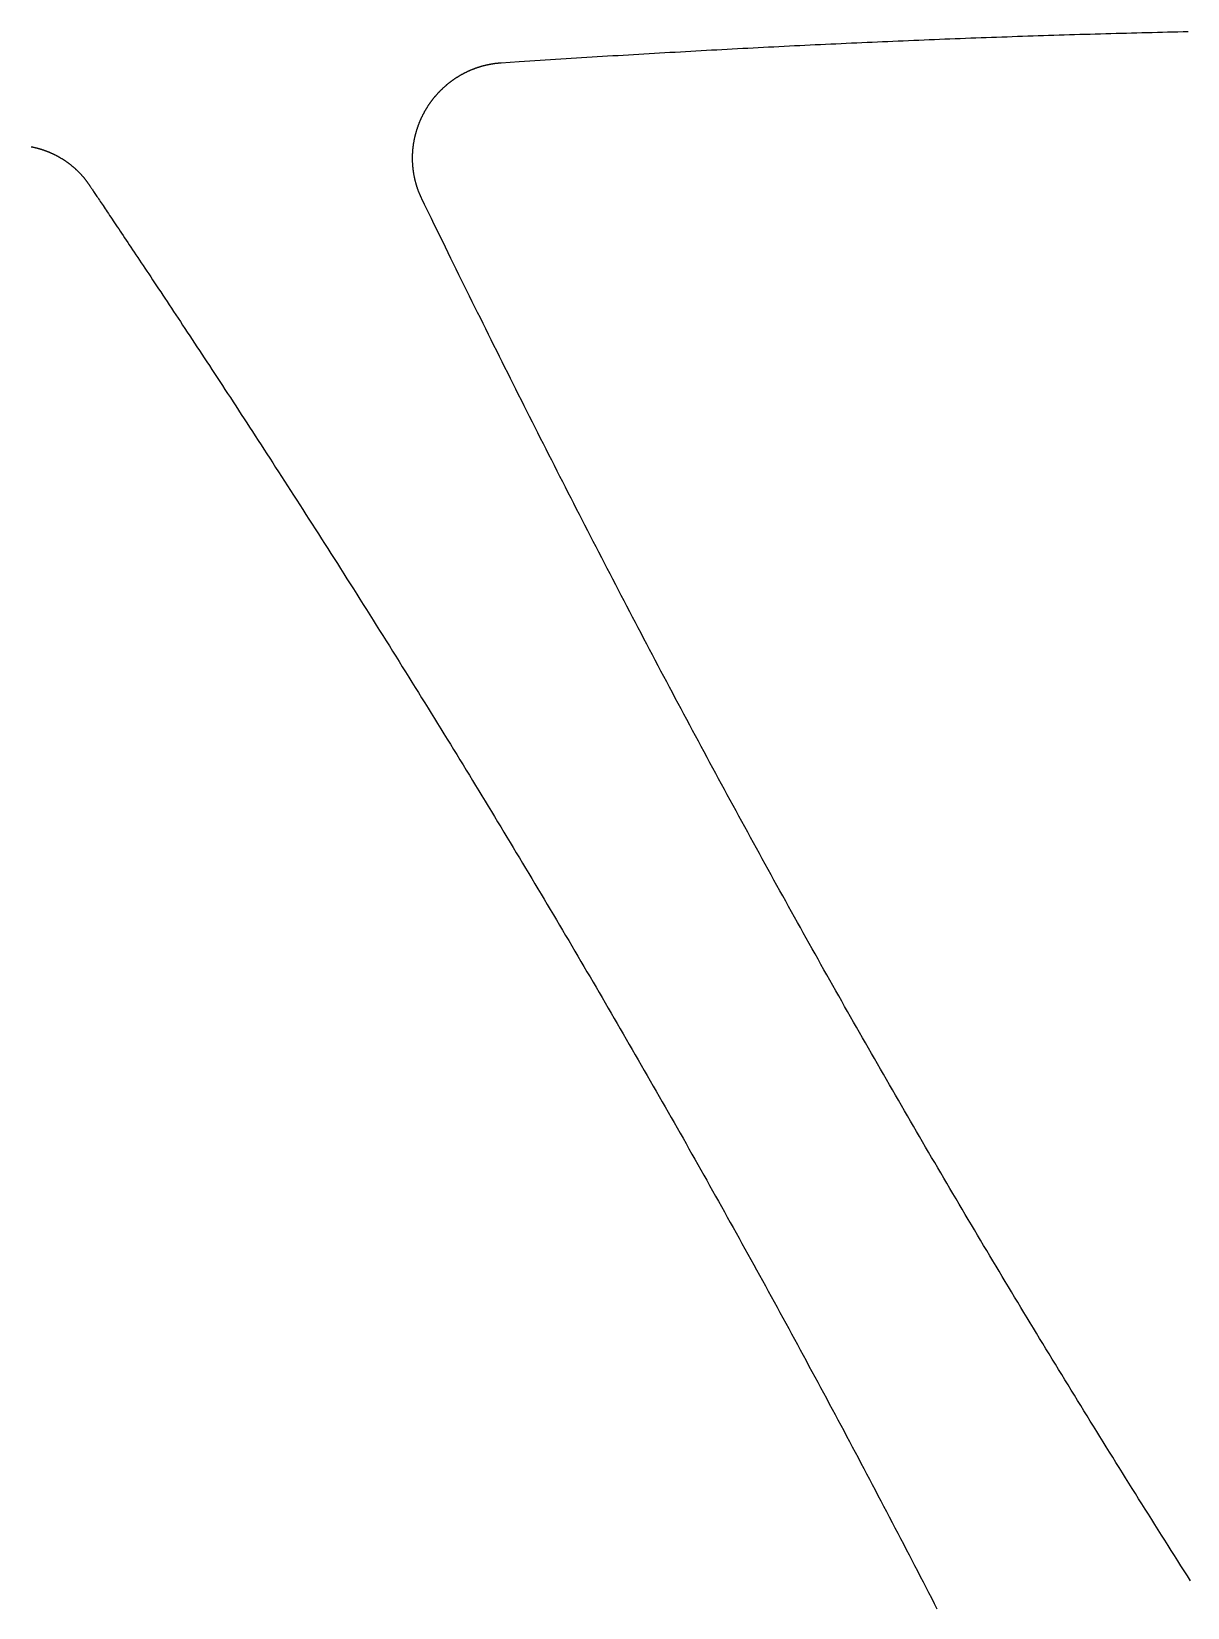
# Model space of a CAD drawing. Extents: x -3 to 136, y 0 to 121.
# Drawn here: x 83.53 to 96.39, y 11.43 to 28.97 of the extents above; entities that cross this region are included whole.
import ezdxf

# ---------------------------------------------------------------- set-up
doc = ezdxf.new("R2010")
doc.units = 0
doc.layers.get('0').update_dxf_attribs({"linetype": 'CONTINUOUS'})

msp = doc.modelspace()

# ---------------------------------------------------------------- linework, layer by layer
for points in [[(88.7548, 28.618, 0), (88.9575, 28.6313, 0), (89.0157, 28.6352, 0), (89.0737, 28.6389, 0), (89.1315, 28.6427, 0), (89.1892, 28.6464, 0), (89.2469, 28.6501, 0), (89.3047, 28.6538, 0), (89.3627, 28.6575, 0), (89.4206, 28.6612, 0), (89.4785, 28.6649, 0), (89.5364, 28.6685, 0), (89.5943, 28.6722, 0), (89.6521, 28.6758, 0), (89.71, 28.6794, 0), (89.7678, 28.6829, 0), (89.8256, 28.6865, 0), (89.8835, 28.69, 0), (89.9413, 28.6935, 0), (89.9991, 28.697, 0), (90.0569, 28.7005, 0), (90.1147, 28.704, 0), (90.1724, 28.7075, 0), (90.2302, 28.7109, 0), (90.2881, 28.7143, 0), (90.3459, 28.7177, 0), (90.4037, 28.7211, 0), (90.4615, 28.7244, 0), (90.5194, 28.7278, 0), (90.5772, 28.7311, 0), (90.6351, 28.7344, 0), (90.6929, 28.7377, 0), (90.7508, 28.741, 0), (90.8086, 28.7443, 0), (90.8665, 28.7475, 0), (90.9243, 28.7507, 0), (90.9821, 28.7539, 0), (91.0399, 28.7571, 0), (91.0977, 28.7603, 0), (91.1555, 28.7634, 0), (91.2132, 28.7665, 0), (91.271, 28.7696, 0), (91.3287, 28.7727, 0), (91.3865, 28.7758, 0), (91.4442, 28.7789, 0), (91.5019, 28.7819, 0), (91.5597, 28.7849, 0), (91.6174, 28.7879, 0), (91.6751, 28.7909, 0), (91.7328, 28.7938, 0), (91.7905, 28.7967, 0), (91.8482, 28.7996, 0), (91.9058, 28.8025, 0), (91.9635, 28.8054, 0), (92.0212, 28.8083, 0), (92.0789, 28.8111, 0), (92.1365, 28.8139, 0), (92.1942, 28.8167, 0), (92.2518, 28.8195, 0), (92.3095, 28.8223, 0), (92.3671, 28.825, 0), (92.4248, 28.8277, 0), (92.4824, 28.8304, 0), (92.5401, 28.8331, 0), (92.5977, 28.8357, 0), (92.6554, 28.8384, 0), (92.713, 28.841, 0), (92.7707, 28.8436, 0), (92.8283, 28.8462, 0), (92.886, 28.8487, 0), (92.9436, 28.8513, 0), (93.0013, 28.8538, 0), (93.0589, 28.8563, 0), (93.1166, 28.8588, 0), (93.1742, 28.8612, 0), (93.2319, 28.8637, 0), (93.2895, 28.8661, 0), (93.3472, 28.8685, 0), (93.4049, 28.8709, 0), (93.4626, 28.8732, 0), (93.5202, 28.8756, 0), (93.5779, 28.8779, 0), (93.6356, 28.8802, 0), (93.6933, 28.8824, 0), (93.751, 28.8847, 0), (93.8087, 28.8869, 0), (93.8664, 28.8891, 0), (93.9241, 28.8913, 0), (93.9819, 28.8935, 0), (94.0396, 28.8957, 0), (94.0973, 28.8978, 0), (94.1551, 28.8999, 0), (94.2128, 28.902, 0), (94.2706, 28.9041, 0), (94.3284, 28.9061, 0), (94.3862, 28.9082, 0), (94.444, 28.9102, 0), (94.5018, 28.9122, 0), (94.5596, 28.9141, 0), (94.6174, 28.9161, 0), (94.6753, 28.918, 0), (94.7331, 28.9199, 0), (94.791, 28.9218, 0), (94.8489, 28.9236, 0), (94.9067, 28.9255, 0), (94.9646, 28.9273, 0), (95.0224, 28.9291, 0), (95.0802, 28.9309, 0), (95.1379, 28.9326, 0), (95.1957, 28.9344, 0), (95.2534, 28.9361, 0), (95.3111, 28.9377, 0), (95.3687, 28.9394, 0), (95.4264, 28.941, 0), (95.484, 28.9427, 0), (95.5416, 28.9443, 0), (95.5992, 28.9458, 0), (95.6567, 28.9474, 0), (95.7143, 28.9489, 0), (95.7718, 28.9504, 0), (95.8293, 28.9519, 0), (95.8868, 28.9534, 0), (95.9443, 28.9548, 0), (96.0017, 28.9562, 0), (96.0591, 28.9576, 0), (96.1165, 28.959, 0), (96.1739, 28.9604, 0), (96.2313, 28.9617, 0), (96.2886, 28.963, 0), (96.3459, 28.9643, 0), (96.4033, 28.9656, 0)], [(87.8745, 27.1015, 0), (87.8725, 27.1057, 0), (87.8705, 27.1099, 0), (87.8685, 27.114, 0), (87.8666, 27.1182, 0), (87.8646, 27.1224, 0), (87.8627, 27.1266, 0), (87.8608, 27.1308, 0), (87.8589, 27.1351, 0), (87.857, 27.1393, 0), (87.8552, 27.1435, 0), (87.8533, 27.1478, 0), (87.8515, 27.152, 0), (87.8497, 27.1563, 0), (87.848, 27.1605, 0), (87.8462, 27.1648, 0), (87.8445, 27.1691, 0), (87.8428, 27.1734, 0), (87.8411, 27.1777, 0), (87.8394, 27.182, 0), (87.8377, 27.1863, 0), (87.8361, 27.1906, 0), (87.8345, 27.195, 0), (87.8329, 27.1993, 0), (87.8313, 27.2036, 0), (87.8298, 27.208, 0), (87.8282, 27.2123, 0), (87.8267, 27.2167, 0), (87.8252, 27.2211, 0), (87.8237, 27.2255, 0), (87.8223, 27.2298, 0), (87.8208, 27.2342, 0), (87.8194, 27.2386, 0), (87.818, 27.243, 0), (87.8167, 27.2474, 0), (87.8153, 27.2519, 0), (87.814, 27.2563, 0), (87.8126, 27.2607, 0), (87.8113, 27.2652, 0), (87.8101, 27.2696, 0), (87.8088, 27.274, 0), (87.8076, 27.2785, 0), (87.8063, 27.283, 0), (87.8051, 27.2874, 0), (87.804, 27.2919, 0), (87.8028, 27.2964, 0), (87.8017, 27.3009, 0), (87.8005, 27.3053, 0), (87.7994, 27.3098, 0), (87.7984, 27.3143, 0), (87.7973, 27.3188, 0), (87.7963, 27.3233, 0), (87.7952, 27.3278, 0), (87.7942, 27.3324, 0), (87.7933, 27.3369, 0), (87.7923, 27.3414, 0), (87.7914, 27.3459, 0), (87.7905, 27.3505, 0), (87.7896, 27.355, 0), (87.7887, 27.3595, 0), (87.7878, 27.3641, 0), (87.787, 27.3686, 0), (87.7862, 27.3732, 0), (87.7854, 27.3777, 0), (87.7846, 27.3823, 0), (87.7838, 27.3868, 0), (87.7831, 27.3914, 0), (87.7824, 27.396, 0), (87.7817, 27.4005, 0), (87.781, 27.4051, 0), (87.7804, 27.4097, 0), (87.7797, 27.4142, 0), (87.7791, 27.4188, 0), (87.7785, 27.4234, 0), (87.778, 27.428, 0), (87.7774, 27.4326, 0), (87.7769, 27.4372, 0), (87.7764, 27.4418, 0), (87.7759, 27.4464, 0), (87.7754, 27.451, 0), (87.7749, 27.4556, 0), (87.7745, 27.4602, 0), (87.7741, 27.4648, 0), (87.7737, 27.4694, 0), (87.7733, 27.474, 0), (87.773, 27.4786, 0), (87.7727, 27.4832, 0), (87.7724, 27.4878, 0), (87.7721, 27.4924, 0), (87.7718, 27.497, 0), (87.7716, 27.5017, 0), (87.7713, 27.5063, 0), (87.7711, 27.5109, 0), (87.7709, 27.5155, 0), (87.7708, 27.5202, 0), (87.7706, 27.5248, 0), (87.7705, 27.5294, 0), (87.7704, 27.534, 0), (87.7703, 27.5386, 0), (87.7702, 27.5433, 0), (87.7702, 27.5479, 0), (87.7702, 27.5525, 0), (87.7702, 27.5571, 0), (87.7702, 27.5617, 0), (87.7702, 27.5663, 0), (87.7703, 27.571, 0), (87.7704, 27.5756, 0), (87.7705, 27.5802, 0), (87.7706, 27.5848, 0), (87.7707, 27.5894, 0), (87.7709, 27.594, 0), (87.771, 27.5986, 0), (87.7712, 27.6032, 0), (87.7715, 27.6078, 0), (87.7717, 27.6124, 0), (87.772, 27.6171, 0), (87.7722, 27.6217, 0), (87.7725, 27.6263, 0), (87.7728, 27.6309, 0), (87.7732, 27.6354, 0), (87.7735, 27.64, 0), (87.7739, 27.6446, 0), (87.7743, 27.6492, 0), (87.7747, 27.6538, 0), (87.7752, 27.6584, 0), (87.7756, 27.663, 0), (87.7761, 27.6676, 0), (87.7766, 27.6722, 0), (87.7771, 27.6767, 0), (87.7777, 27.6813, 0), (87.7782, 27.6859, 0), (87.7788, 27.6905, 0), (87.7794, 27.695, 0), (87.78, 27.6996, 0), (87.7807, 27.7042, 0), (87.7813, 27.7087, 0), (87.782, 27.7133, 0), (87.7827, 27.7178, 0), (87.7834, 27.7224, 0), (87.7841, 27.7269, 0), (87.7849, 27.7315, 0), (87.7857, 27.736, 0), (87.7865, 27.7406, 0), (87.7873, 27.7451, 0), (87.7881, 27.7496, 0), (87.789, 27.7542, 0), (87.7898, 27.7587, 0), (87.7907, 27.7632, 0), (87.7916, 27.7677, 0), (87.7926, 27.7722, 0), (87.7935, 27.7767, 0), (87.7945, 27.7813, 0), (87.7955, 27.7858, 0), (87.7965, 27.7903, 0), (87.7975, 27.7947, 0), (87.7986, 27.7992, 0), (87.7996, 27.8037, 0), (87.8007, 27.8082, 0), (87.8018, 27.8127, 0), (87.803, 27.8172, 0), (87.8041, 27.8216, 0), (87.8053, 27.8261, 0), (87.8065, 27.8306, 0), (87.8077, 27.835, 0), (87.8089, 27.8395, 0), (87.8101, 27.8439, 0), (87.8114, 27.8483, 0), (87.8127, 27.8528, 0), (87.814, 27.8572, 0), (87.8153, 27.8616, 0), (87.8166, 27.8661, 0), (87.818, 27.8705, 0), (87.8194, 27.8749, 0), (87.8208, 27.8793, 0), (87.8222, 27.8837, 0), (87.8236, 27.8881, 0), (87.8251, 27.8925, 0), (87.8266, 27.8969, 0), (87.8281, 27.9012, 0), (87.8296, 27.9056, 0), (87.8311, 27.91, 0), (87.8326, 27.9143, 0), (87.8342, 27.9187, 0), (87.8358, 27.923, 0), (87.8374, 27.9274, 0), (87.839, 27.9317, 0), (87.8407, 27.936, 0), (87.8423, 27.9403, 0), (87.844, 27.9446, 0), (87.8457, 27.9489, 0), (87.8474, 27.9532, 0), (87.8492, 27.9575, 0), (87.8509, 27.9618, 0), (87.8527, 27.9661, 0), (87.8545, 27.9703, 0), (87.8563, 27.9746, 0), (87.8581, 27.9788, 0), (87.86, 27.983, 0), (87.8618, 27.9873, 0), (87.8637, 27.9915, 0), (87.8656, 27.9957, 0), (87.8675, 27.9999, 0), (87.8695, 28.0041, 0), (87.8714, 28.0083, 0), (87.8734, 28.0124, 0), (87.8754, 28.0166, 0), (87.8774, 28.0207, 0), (87.8794, 28.0249, 0), (87.8814, 28.029, 0), (87.8835, 28.0332, 0), (87.8856, 28.0373, 0), (87.8877, 28.0414, 0), (87.8898, 28.0455, 0), (87.8919, 28.0496, 0), (87.894, 28.0537, 0), (87.8962, 28.0577, 0), (87.8984, 28.0618, 0), (87.9006, 28.0658, 0), (87.9028, 28.0699, 0), (87.905, 28.0739, 0), (87.9073, 28.0779, 0), (87.9095, 28.082, 0), (87.9118, 28.086, 0), (87.9141, 28.09, 0), (87.9164, 28.0939, 0), (87.9188, 28.0979, 0), (87.9211, 28.1019, 0), (87.9235, 28.1058, 0), (87.9259, 28.1098, 0), (87.9283, 28.1137, 0), (87.9307, 28.1176, 0), (87.9331, 28.1216, 0), (87.9356, 28.1255, 0), (87.9381, 28.1293, 0), (87.9405, 28.1332, 0), (87.943, 28.1371, 0), (87.9456, 28.141, 0), (87.9481, 28.1448, 0), (87.9507, 28.1487, 0), (87.9532, 28.1525, 0), (87.9558, 28.1563, 0), (87.9584, 28.1601, 0), (87.961, 28.1639, 0), (87.9637, 28.1677, 0), (87.9663, 28.1715, 0), (87.969, 28.1752, 0), (87.9717, 28.179, 0), (87.9744, 28.1827, 0), (87.9771, 28.1864, 0), (87.9798, 28.1902, 0), (87.9826, 28.1939, 0), (87.9853, 28.1976, 0), (87.9881, 28.2012, 0), (87.9909, 28.2049, 0), (87.9937, 28.2086, 0), (87.9966, 28.2122, 0), (87.9994, 28.2159, 0), (88.0023, 28.2195, 0), (88.0052, 28.2231, 0), (88.008, 28.2267, 0), (88.011, 28.2303, 0), (88.0139, 28.2339, 0), (88.0168, 28.2374, 0), (88.0198, 28.241, 0), (88.0228, 28.2445, 0), (88.0257, 28.248, 0), (88.0287, 28.2515, 0), (88.0318, 28.255, 0), (88.0348, 28.2585, 0), (88.0379, 28.262, 0), (88.0409, 28.2655, 0), (88.044, 28.2689, 0), (88.0471, 28.2724, 0), (88.0502, 28.2758, 0), (88.0533, 28.2792, 0), (88.0565, 28.2826, 0), (88.0596, 28.286, 0), (88.0628, 28.2894, 0), (88.066, 28.2927, 0), (88.0692, 28.296, 0), (88.0724, 28.2994, 0), (88.0756, 28.3027, 0), (88.0788, 28.306, 0), (88.0821, 28.3093, 0), (88.0854, 28.3125, 0), (88.0886, 28.3158, 0), (88.0919, 28.319, 0), (88.0952, 28.3222, 0), (88.0986, 28.3255, 0), (88.1019, 28.3286, 0), (88.1052, 28.3318, 0), (88.1086, 28.335, 0), (88.112, 28.3381, 0), (88.1154, 28.3413, 0), (88.1187, 28.3444, 0), (88.1222, 28.3475, 0), (88.1256, 28.3506, 0), (88.129, 28.3537, 0), (88.1325, 28.3567, 0), (88.1359, 28.3598, 0), (88.1394, 28.3628, 0), (88.1429, 28.3658, 0), (88.1464, 28.3688, 0), (88.1499, 28.3718, 0), (88.1534, 28.3748, 0), (88.157, 28.3777, 0), (88.1605, 28.3807, 0), (88.1641, 28.3836, 0), (88.1677, 28.3865, 0), (88.1713, 28.3894, 0), (88.1749, 28.3923, 0), (88.1785, 28.3951, 0), (88.1821, 28.398, 0), (88.1858, 28.4008, 0), (88.1894, 28.4036, 0), (88.1931, 28.4064, 0), (88.1967, 28.4092, 0), (88.2004, 28.4119, 0), (88.2041, 28.4147, 0), (88.2078, 28.4174, 0), (88.2116, 28.4201, 0), (88.2153, 28.4228, 0), (88.219, 28.4255, 0), (88.2228, 28.4282, 0), (88.2266, 28.4308, 0), (88.2304, 28.4335, 0), (88.2341, 28.4361, 0), (88.2379, 28.4387, 0), (88.2418, 28.4413, 0), (88.2456, 28.4438, 0), (88.2494, 28.4464, 0), (88.2533, 28.4489, 0), (88.2571, 28.4514, 0), (88.261, 28.454, 0), (88.2649, 28.4564, 0), (88.2688, 28.4589, 0), (88.2727, 28.4614, 0), (88.2766, 28.4638, 0), (88.2805, 28.4662, 0), (88.2845, 28.4686, 0), (88.2884, 28.471, 0), (88.2924, 28.4734, 0), (88.2963, 28.4757, 0), (88.3003, 28.4781, 0), (88.3043, 28.4804, 0), (88.3083, 28.4827, 0), (88.3123, 28.485, 0), (88.3164, 28.4872, 0), (88.3204, 28.4895, 0), (88.3244, 28.4917, 0), (88.3285, 28.4939, 0), (88.3325, 28.4961, 0), (88.3366, 28.4983, 0), (88.3407, 28.5004, 0), (88.3448, 28.5026, 0), (88.3489, 28.5047, 0), (88.353, 28.5068, 0), (88.3571, 28.5089, 0), (88.3613, 28.511, 0), (88.3654, 28.513, 0), (88.3696, 28.5151, 0), (88.3737, 28.5171, 0), (88.3779, 28.5191, 0), (88.3821, 28.5211, 0), (88.3863, 28.523, 0), (88.3905, 28.525, 0), (88.3947, 28.5269, 0), (88.3989, 28.5288, 0), (88.4031, 28.5307, 0), (88.4073, 28.5326, 0), (88.4116, 28.5344, 0), (88.4158, 28.5362, 0), (88.42, 28.5381, 0), (88.4243, 28.5398, 0), (88.4286, 28.5416, 0), (88.4328, 28.5434, 0), (88.4371, 28.5451, 0), (88.4414, 28.5468, 0), (88.4457, 28.5485, 0), (88.45, 28.5502, 0), (88.4543, 28.5519, 0), (88.4586, 28.5535, 0), (88.4629, 28.5551, 0), (88.4672, 28.5567, 0), (88.4716, 28.5583, 0), (88.4759, 28.5599, 0), (88.4802, 28.5614, 0), (88.4846, 28.5629, 0), (88.489, 28.5644, 0), (88.4933, 28.5659, 0), (88.4977, 28.5674, 0), (88.5021, 28.5688, 0), (88.5064, 28.5703, 0), (88.5108, 28.5717, 0), (88.5152, 28.5731, 0), (88.5196, 28.5744, 0), (88.524, 28.5758, 0), (88.5284, 28.5771, 0), (88.5328, 28.5784, 0), (88.5373, 28.5797, 0), (88.5417, 28.581, 0), (88.5461, 28.5822, 0), (88.5506, 28.5835, 0), (88.555, 28.5847, 0), (88.5595, 28.5859, 0), (88.5639, 28.587, 0), (88.5684, 28.5882, 0), (88.5728, 28.5893, 0), (88.5773, 28.5904, 0), (88.5818, 28.5915, 0), (88.5863, 28.5926, 0), (88.5907, 28.5936, 0), (88.5952, 28.5947, 0), (88.5997, 28.5957, 0), (88.6042, 28.5967, 0), (88.6087, 28.5976, 0), (88.6132, 28.5986, 0), (88.6177, 28.5995, 0), (88.6223, 28.6004, 0), (88.6268, 28.6013, 0), (88.6313, 28.6022, 0), (88.6358, 28.603, 0), (88.6404, 28.6039, 0), (88.6449, 28.6047, 0), (88.6494, 28.6055, 0), (88.654, 28.6062, 0), (88.6585, 28.607, 0), (88.6631, 28.6077, 0), (88.6676, 28.6084, 0), (88.6722, 28.6091, 0), (88.6767, 28.6098, 0), (88.6813, 28.6104, 0), (88.6859, 28.6111, 0), (88.6905, 28.6117, 0), (88.695, 28.6122, 0), (88.6996, 28.6128, 0), (88.7042, 28.6134, 0), (88.7088, 28.6139, 0), (88.7134, 28.6144, 0), (88.718, 28.6149, 0), (88.7225, 28.6153, 0), (88.7271, 28.6158, 0), (88.7317, 28.6162, 0), (88.7363, 28.6166, 0), (88.7409, 28.617, 0), (88.7456, 28.6173, 0), (88.7502, 28.6177, 0), (88.7548, 28.618, 0)], [(83.526, 27.6839, 0), (83.5304, 27.683, 0), (83.5349, 27.6821, 0), (83.5393, 27.6812, 0), (83.5437, 27.6803, 0), (83.5482, 27.6793, 0), (83.5526, 27.6783, 0), (83.557, 27.6773, 0), (83.5614, 27.6763, 0), (83.5659, 27.6753, 0), (83.5703, 27.6743, 0), (83.5747, 27.6732, 0), (83.5791, 27.6721, 0), (83.5835, 27.671, 0), (83.5878, 27.6699, 0), (83.5922, 27.6687, 0), (83.5966, 27.6676, 0), (83.601, 27.6664, 0), (83.6053, 27.6652, 0), (83.6097, 27.664, 0), (83.614, 27.6627, 0), (83.6184, 27.6615, 0), (83.6227, 27.6602, 0), (83.6271, 27.6589, 0), (83.6314, 27.6576, 0), (83.6357, 27.6562, 0), (83.64, 27.6549, 0), (83.6443, 27.6535, 0), (83.6486, 27.6521, 0), (83.6529, 27.6507, 0), (83.6572, 27.6493, 0), (83.6615, 27.6478, 0), (83.6658, 27.6464, 0), (83.6701, 27.6449, 0), (83.6743, 27.6434, 0), (83.6786, 27.6419, 0), (83.6828, 27.6403, 0), (83.6871, 27.6388, 0), (83.6913, 27.6372, 0), (83.6955, 27.6356, 0), (83.6997, 27.634, 0), (83.7039, 27.6323, 0), (83.7081, 27.6307, 0), (83.7123, 27.629, 0), (83.7165, 27.6273, 0), (83.7207, 27.6256, 0), (83.7249, 27.6239, 0), (83.729, 27.6221, 0), (83.7332, 27.6204, 0), (83.7373, 27.6186, 0), (83.7415, 27.6168, 0), (83.7456, 27.615, 0), (83.7497, 27.6132, 0), (83.7539, 27.6113, 0), (83.758, 27.6094, 0), (83.7621, 27.6075, 0), (83.7662, 27.6056, 0), (83.7702, 27.6037, 0), (83.7743, 27.6018, 0), (83.7784, 27.5998, 0), (83.7824, 27.5978, 0), (83.7865, 27.5958, 0), (83.7905, 27.5938, 0), (83.7946, 27.5918, 0), (83.7986, 27.5897, 0), (83.8026, 27.5876, 0), (83.8066, 27.5856, 0), (83.8106, 27.5834, 0), (83.8146, 27.5813, 0), (83.8186, 27.5792, 0), (83.8225, 27.577, 0), (83.8265, 27.5748, 0), (83.8304, 27.5726, 0), (83.8344, 27.5704, 0), (83.8383, 27.5682, 0), (83.8422, 27.566, 0), (83.8461, 27.5637, 0), (83.8501, 27.5614, 0), (83.8539, 27.5591, 0), (83.8578, 27.5568, 0), (83.8617, 27.5544, 0), (83.8656, 27.5521, 0), (83.8694, 27.5497, 0), (83.8733, 27.5473, 0), (83.8771, 27.5449, 0), (83.8809, 27.5425, 0), (83.8847, 27.5401, 0), (83.8885, 27.5376, 0), (83.8923, 27.5351, 0), (83.8961, 27.5326, 0), (83.8999, 27.5301, 0), (83.9036, 27.5276, 0), (83.9074, 27.5251, 0), (83.9111, 27.5225, 0), (83.9148, 27.5199, 0), (83.9185, 27.5173, 0), (83.9222, 27.5147, 0), (83.9259, 27.5121, 0), (83.9296, 27.5094, 0), (83.9333, 27.5068, 0), (83.9369, 27.5041, 0), (83.9406, 27.5014, 0), (83.9442, 27.4987, 0), (83.9478, 27.496, 0), (83.9514, 27.4932, 0), (83.955, 27.4905, 0), (83.9586, 27.4877, 0), (83.9622, 27.4849, 0), (83.9657, 27.4821, 0), (83.9692, 27.4793, 0), (83.9728, 27.4764, 0), (83.9763, 27.4736, 0), (83.9798, 27.4707, 0), (83.9833, 27.4679, 0), (83.9867, 27.465, 0), (83.9902, 27.462, 0), (83.9936, 27.4591, 0), (83.9971, 27.4562, 0), (84.0005, 27.4532, 0), (84.0039, 27.4503, 0), (84.0073, 27.4473, 0), (84.0106, 27.4443, 0), (84.014, 27.4413, 0), (84.0174, 27.4382, 0), (84.0207, 27.4352, 0), (84.024, 27.4321, 0), (84.0273, 27.429, 0), (84.0306, 27.426, 0), (84.0339, 27.4229, 0), (84.0371, 27.4197, 0), (84.0404, 27.4166, 0), (84.0436, 27.4135, 0), (84.0468, 27.4103, 0), (84.0501, 27.4071, 0), (84.0532, 27.4039, 0), (84.0564, 27.4007, 0), (84.0596, 27.3975, 0), (84.0627, 27.3943, 0), (84.0659, 27.391, 0), (84.069, 27.3878, 0), (84.0721, 27.3845, 0), (84.0752, 27.3812, 0), (84.0783, 27.3779, 0), (84.0813, 27.3746, 0), (84.0844, 27.3712, 0), (84.0874, 27.3679, 0), (84.0904, 27.3645, 0), (84.0934, 27.3612, 0), (84.0964, 27.3578, 0), (84.0993, 27.3544, 0), (84.1023, 27.351, 0), (84.1052, 27.3475, 0), (84.1082, 27.3441, 0), (84.1111, 27.3406, 0), (84.114, 27.3372, 0), (84.1168, 27.3337, 0), (84.1197, 27.3302, 0), (84.1225, 27.3267, 0), (84.1254, 27.3232, 0), (84.1282, 27.3196, 0), (84.131, 27.3161, 0), (84.1337, 27.3125, 0), (84.1365, 27.309, 0), (84.1393, 27.3054, 0), (84.142, 27.3018, 0), (84.1447, 27.2982, 0), (84.1474, 27.2945, 0), (84.1501, 27.2909, 0), (84.1528, 27.2872, 0), (84.1554, 27.2836, 0), (84.158, 27.2799, 0), (84.1607, 27.2762, 0), (84.1633, 27.2725, 0), (84.1658, 27.2688, 0), (84.1684, 27.2651, 0), (84.171, 27.2613, 0), (84.1735, 27.2576, 0), (84.176, 27.2538, 0), (84.1785, 27.25, 0), (84.181, 27.2463, 0), (84.1835, 27.2425, 0)], [(84.1835, 27.2425, 0), (84.1867, 27.2374, 0), (84.1904, 27.2318, 0), (84.1945, 27.2255, 0), (84.199, 27.2187, 0), (84.204, 27.2112, 0), (84.2093, 27.2031, 0), (84.2151, 27.1944, 0), (84.2212, 27.1852, 0), (84.2278, 27.1753, 0), (84.2348, 27.1648, 0), (84.2421, 27.1538, 0), (84.2499, 27.1422, 0), (84.2581, 27.1299, 0), (84.2666, 27.1172, 0), (84.2755, 27.1038, 0), (84.2849, 27.0899, 0), (84.2946, 27.0754, 0), (84.3047, 27.0603, 0), (84.3151, 27.0447, 0), (84.326, 27.0285, 0), (84.3372, 27.0117, 0), (84.3488, 26.9944, 0), (84.3607, 26.9766, 0), (84.3731, 26.9582, 0), (84.3858, 26.9393, 0), (84.3988, 26.9198, 0), (84.4122, 26.8998, 0), (84.426, 26.8793, 0), (84.4401, 26.8583, 0), (84.4545, 26.8367, 0), (84.4693, 26.8146, 0), (84.4845, 26.7919, 0), (84.5, 26.7688, 0), (84.5158, 26.7452, 0), (84.532, 26.721, 0), (84.5485, 26.6963, 0), (84.5653, 26.6712, 0), (84.5825, 26.6455, 0), (84.6, 26.6194, 0), (84.6178, 26.5927, 0), (84.6359, 26.5656, 0), (84.6544, 26.5379, 0), (84.6732, 26.5098, 0), (84.6923, 26.4812, 0), (84.7116, 26.4522, 0), (84.7314, 26.4226, 0), (84.7514, 26.3926, 0), (84.7717, 26.3622, 0), (84.7923, 26.3312, 0), (84.8132, 26.2998, 0), (84.8344, 26.268, 0), (84.8559, 26.2357, 0), (84.8777, 26.2029, 0), (84.8998, 26.1697, 0), (84.9221, 26.1361, 0), (84.9448, 26.102, 0), (84.9677, 26.0675, 0), (84.9909, 26.0326, 0), (85.0144, 25.9972, 0), (85.0381, 25.9614, 0), (85.0622, 25.9252, 0), (85.0864, 25.8885, 0), (85.111, 25.8514, 0), (85.1358, 25.814, 0), (85.1609, 25.7761, 0), (85.1862, 25.7378, 0), (85.2118, 25.6991, 0), (85.2376, 25.66, 0), (85.2637, 25.6205, 0), (85.29, 25.5806, 0), (85.3166, 25.5403, 0), (85.3434, 25.4996, 0), (85.3704, 25.4586, 0), (85.3977, 25.4171, 0), (85.4252, 25.3753, 0), (85.453, 25.3332, 0), (85.4809, 25.2906, 0), (85.5091, 25.2477, 0), (85.5376, 25.2044, 0), (85.5662, 25.1607, 0), (85.5951, 25.1167, 0), (85.6241, 25.0724, 0), (85.6534, 25.0277, 0), (85.6829, 24.9826, 0), (85.7126, 24.9372, 0), (85.7425, 24.8915, 0), (85.7726, 24.8454, 0), (85.803, 24.799, 0), (85.8335, 24.7522, 0), (85.8642, 24.7051, 0), (85.895, 24.6577, 0), (85.9261, 24.61, 0), (85.9574, 24.562, 0), (85.9888, 24.5136, 0), (86.0205, 24.4649, 0), (86.0523, 24.416, 0), (86.0843, 24.3667, 0), (86.1164, 24.3171, 0), (86.1488, 24.2672, 0), (86.1812, 24.217, 0), (86.2139, 24.1666, 0), (86.2467, 24.1158, 0), (86.2797, 24.0648, 0), (86.3129, 24.0134, 0), (86.3462, 23.9618, 0), (86.3796, 23.9099, 0), (86.4132, 23.8578, 0), (86.447, 23.8054, 0), (86.4809, 23.7527, 0), (86.5149, 23.6997, 0), (86.5491, 23.6465, 0), (86.5834, 23.593, 0), (86.6178, 23.5393, 0), (86.6524, 23.4853, 0), (86.6871, 23.4311, 0), (86.7219, 23.3767, 0), (86.7569, 23.322, 0), (86.792, 23.267, 0), (86.8272, 23.2119, 0), (86.8625, 23.1565, 0), (86.8979, 23.1008, 0), (86.9334, 23.045, 0), (86.9691, 22.9889, 0), (87.0048, 22.9326, 0), (87.0407, 22.8762, 0), (87.0766, 22.8194, 0), (87.1127, 22.7625, 0), (87.1489, 22.7054, 0), (87.1851, 22.6481, 0), (87.2214, 22.5906, 0), (87.2578, 22.5329, 0), (87.2943, 22.4751, 0), (87.3307, 22.4173, 0), (87.367, 22.3596, 0), (87.4033, 22.3018, 0), (87.4395, 22.2441, 0), (87.4757, 22.1864, 0), (87.5119, 22.1287, 0), (87.548, 22.071, 0), (87.5841, 22.0134, 0), (87.6201, 21.9557, 0), (87.6561, 21.8981, 0), (87.6921, 21.8405, 0), (87.728, 21.7828, 0), (87.7638, 21.7252, 0), (87.7996, 21.6676, 0), (87.8354, 21.61, 0), (87.8712, 21.5525, 0), (87.9069, 21.4949, 0), (87.9425, 21.4373, 0), (87.9781, 21.3798, 0), (88.0137, 21.3222, 0), (88.0492, 21.2647, 0), (88.0847, 21.2072, 0), (88.1202, 21.1496, 0), (88.1556, 21.0921, 0), (88.1909, 21.0346, 0), (88.2263, 20.9771, 0), (88.2616, 20.9196, 0), (88.2968, 20.8621, 0), (88.332, 20.8046, 0), (88.3672, 20.7471, 0), (88.4024, 20.6896, 0), (88.4375, 20.6322, 0), (88.4725, 20.5747, 0), (88.5075, 20.5172, 0), (88.5425, 20.4597, 0), (88.5775, 20.4022, 0), (88.6124, 20.3448, 0), (88.6473, 20.2873, 0), (88.6821, 20.2298, 0), (88.7169, 20.1724, 0), (88.7517, 20.1149, 0), (88.7864, 20.0574, 0), (88.8211, 19.9999, 0), (88.8558, 19.9425, 0), (88.8904, 19.885, 0), (88.925, 19.8275, 0), (88.9596, 19.77, 0), (88.9941, 19.7125, 0), (89.0286, 19.655, 0), (89.063, 19.5975, 0), (89.0975, 19.54, 0), (89.1318, 19.4825, 0), (89.1662, 19.425, 0), (89.2005, 19.3675, 0), (89.2348, 19.31, 0), (89.2691, 19.2525, 0), (89.3033, 19.1949, 0), (89.3375, 19.1374, 0), (89.3716, 19.0798, 0), (89.4058, 19.0223, 0), (89.4399, 18.9647, 0), (89.4739, 18.9071, 0), (89.508, 18.8495, 0), (89.542, 18.7919, 0), (89.5759, 18.7343, 0), (89.6099, 18.6767, 0), (89.6438, 18.6191, 0), (89.6777, 18.5614, 0), (89.7115, 18.5038, 0), (89.7453, 18.4461, 0), (89.7791, 18.3884, 0), (89.8129, 18.3308, 0), (89.8466, 18.2731, 0), (89.8803, 18.2153, 0), (89.914, 18.1576, 0), (89.9477, 18.0999, 0), (89.9813, 18.0421, 0), (90.0149, 17.9843, 0), (90.0485, 17.9265, 0), (90.082, 17.8687, 0), (90.1155, 17.8109, 0), (90.149, 17.753, 0), (90.1825, 17.6952, 0), (90.2159, 17.6373, 0), (90.2493, 17.5794, 0), (90.2827, 17.5215, 0), (90.316, 17.4636, 0), (90.3494, 17.4056, 0), (90.3827, 17.3476, 0), (90.416, 17.2896, 0), (90.4492, 17.2316, 0), (90.4825, 17.1736, 0), (90.5157, 17.1155, 0), (90.5488, 17.0574, 0), (90.582, 16.9993, 0), (90.6151, 16.9412, 0), (90.6483, 16.8831, 0), (90.6813, 16.8249, 0), (90.7144, 16.7667, 0), (90.7475, 16.7085, 0), (90.7805, 16.6502, 0), (90.8135, 16.592, 0), (90.8465, 16.5337, 0), (90.8794, 16.4753, 0), (90.9123, 16.417, 0), (90.9453, 16.3586, 0), (90.9781, 16.3002, 0), (91.011, 16.2418, 0), (91.0439, 16.1833, 0), (91.0767, 16.1248, 0), (91.1095, 16.0663, 0), (91.1423, 16.0078, 0), (91.1751, 15.9492, 0), (91.2078, 15.8906, 0), (91.2405, 15.832, 0), (91.2733, 15.7733, 0), (91.3059, 15.7146, 0), (91.3386, 15.6559, 0), (91.3713, 15.5971, 0), (91.4039, 15.5383, 0), (91.4365, 15.4795, 0), (91.4691, 15.4206, 0), (91.5017, 15.3617, 0), (91.5343, 15.3028, 0), (91.5668, 15.2439, 0), (91.5994, 15.1849, 0), (91.6319, 15.1258, 0), (91.6644, 15.0668, 0), (91.6969, 15.0077, 0), (91.7293, 14.9485, 0), (91.7618, 14.8893, 0), (91.7942, 14.8301, 0), (91.8266, 14.7709, 0), (91.859, 14.7116, 0), (91.8914, 14.6523, 0), (91.9238, 14.5929, 0), (91.9562, 14.5335, 0), (91.9885, 14.474, 0), (92.0209, 14.4146, 0), (92.0532, 14.355, 0), (92.0855, 14.2955, 0), (92.1178, 14.2358, 0), (92.1501, 14.1762, 0), (92.1823, 14.1165, 0), (92.2146, 14.0568, 0), (92.2468, 13.997, 0), (92.2791, 13.9372, 0), (92.3113, 13.8773, 0), (92.3435, 13.8174, 0), (92.3757, 13.7574, 0), (92.4079, 13.6974, 0), (92.44, 13.6374, 0), (92.4722, 13.5773, 0), (92.5043, 13.5173, 0), (92.5364, 13.4572, 0), (92.5684, 13.3972, 0), (92.6004, 13.3371, 0), (92.6324, 13.2771, 0), (92.6643, 13.217, 0), (92.6962, 13.157, 0), (92.728, 13.097, 0), (92.7598, 13.037, 0), (92.7916, 12.9769, 0), (92.8233, 12.9169, 0), (92.8551, 12.8569, 0), (92.8867, 12.7969, 0), (92.9184, 12.7369, 0), (92.95, 12.6768, 0), (92.9815, 12.6168, 0), (93.0131, 12.5568, 0), (93.0446, 12.4968, 0), (93.0761, 12.4367, 0), (93.1075, 12.3767, 0), (93.1389, 12.3166, 0), (93.1703, 12.2566, 0), (93.2017, 12.1965, 0), (93.233, 12.1365, 0), (93.2643, 12.0764, 0), (93.2956, 12.0163, 0), (93.3268, 11.9562, 0), (93.358, 11.8961, 0), (93.3892, 11.836, 0), (93.4204, 11.7759, 0), (93.4515, 11.7157, 0), (93.4826, 11.6556, 0), (93.5137, 11.5954, 0), (93.5448, 11.5352, 0), (93.5758, 11.475, 0), (93.6068, 11.4148, 0)], [(96.4287, 11.7254, 0), (96.3931, 11.7812, 0), (96.3575, 11.8373, 0), (96.3218, 11.8936, 0), (96.2859, 11.9501, 0), (96.2499, 12.0068, 0), (96.2139, 12.0637, 0), (96.1777, 12.1208, 0), (96.1415, 12.1781, 0), (96.1052, 12.2356, 0), (96.0688, 12.2933, 0), (96.0323, 12.3511, 0), (95.9959, 12.4089, 0), (95.9596, 12.4666, 0), (95.9233, 12.5244, 0), (95.8871, 12.5821, 0), (95.8508, 12.6398, 0), (95.8147, 12.6975, 0), (95.7786, 12.7552, 0), (95.7425, 12.8128, 0), (95.7065, 12.8705, 0), (95.6705, 12.9281, 0), (95.6345, 12.9858, 0), (95.5986, 13.0434, 0), (95.5628, 13.101, 0), (95.5269, 13.1586, 0), (95.4912, 13.2162, 0), (95.4554, 13.2738, 0), (95.4197, 13.3313, 0), (95.3841, 13.3889, 0), (95.3485, 13.4464, 0), (95.3129, 13.504, 0), (95.2774, 13.5615, 0), (95.2419, 13.6191, 0), (95.2064, 13.6766, 0), (95.171, 13.7341, 0), (95.1356, 13.7916, 0), (95.1003, 13.8491, 0), (95.065, 13.9066, 0), (95.0298, 13.9641, 0), (94.9945, 14.0216, 0), (94.9594, 14.0791, 0), (94.9242, 14.1366, 0), (94.8891, 14.1941, 0), (94.8541, 14.2515, 0), (94.819, 14.309, 0), (94.7841, 14.3665, 0), (94.7491, 14.424, 0), (94.7142, 14.4814, 0), (94.6793, 14.5389, 0), (94.6445, 14.5964, 0), (94.6097, 14.6539, 0), (94.5749, 14.7113, 0), (94.5402, 14.7688, 0), (94.5055, 14.8263, 0), (94.4708, 14.8838, 0), (94.4362, 14.9412, 0), (94.4016, 14.9987, 0), (94.367, 15.0562, 0), (94.3325, 15.1137, 0), (94.298, 15.1712, 0), (94.2636, 15.2287, 0), (94.2291, 15.2862, 0), (94.1948, 15.3437, 0), (94.1604, 15.4012, 0), (94.1261, 15.4587, 0), (94.0918, 15.5162, 0), (94.0575, 15.5738, 0), (94.0233, 15.6313, 0), (93.9891, 15.6888, 0), (93.955, 15.7464, 0), (93.9208, 15.8039, 0), (93.8867, 15.8615, 0), (93.8527, 15.9191, 0), (93.8186, 15.9767, 0), (93.7846, 16.0343, 0), (93.7507, 16.0919, 0), (93.7167, 16.1495, 0), (93.6828, 16.2071, 0), (93.6489, 16.2648, 0), (93.6151, 16.3224, 0), (93.5812, 16.3801, 0), (93.5475, 16.4378, 0), (93.5137, 16.4955, 0), (93.48, 16.5532, 0), (93.4462, 16.6109, 0), (93.4126, 16.6686, 0), (93.3789, 16.7264, 0), (93.3453, 16.7841, 0), (93.3117, 16.8419, 0), (93.2781, 16.8997, 0), (93.2446, 16.9575, 0), (93.2111, 17.0153, 0), (93.1776, 17.0732, 0), (93.1441, 17.131, 0), (93.1107, 17.1889, 0), (93.0773, 17.2468, 0), (93.0439, 17.3047, 0), (93.0105, 17.3627, 0), (92.9772, 17.4206, 0), (92.9439, 17.4786, 0), (92.9106, 17.5366, 0), (92.8774, 17.5946, 0), (92.8441, 17.6526, 0), (92.8109, 17.7107, 0), (92.7777, 17.7688, 0), (92.7446, 17.8269, 0), (92.7114, 17.885, 0), (92.6783, 17.9432, 0), (92.6452, 18.0013, 0), (92.6122, 18.0595, 0), (92.5791, 18.1177, 0), (92.5461, 18.176, 0), (92.5131, 18.2343, 0), (92.4801, 18.2926, 0), (92.4472, 18.3509, 0), (92.4142, 18.4092, 0), (92.3813, 18.4676, 0), (92.3484, 18.526, 0), (92.3156, 18.5844, 0), (92.2827, 18.6429, 0), (92.2499, 18.7014, 0), (92.2171, 18.7599, 0), (92.1843, 18.8184, 0), (92.1515, 18.877, 0), (92.1188, 18.9356, 0), (92.086, 18.9942, 0), (92.0533, 19.0529, 0), (92.0206, 19.1116, 0), (91.988, 19.1703, 0), (91.9553, 19.2291, 0), (91.9227, 19.2879, 0), (91.8901, 19.3467, 0), (91.8575, 19.4056, 0), (91.8249, 19.4645, 0), (91.7923, 19.5234, 0), (91.7598, 19.5824, 0), (91.7272, 19.6414, 0), (91.6947, 19.7004, 0), (91.6622, 19.7595, 0), (91.6297, 19.8186, 0), (91.5973, 19.8777, 0), (91.5648, 19.9369, 0), (91.5324, 19.9961, 0), (91.5, 20.0553, 0), (91.4675, 20.1146, 0), (91.4352, 20.174, 0), (91.4028, 20.2333, 0), (91.3704, 20.2927, 0), (91.3381, 20.3522, 0), (91.3057, 20.4117, 0), (91.2734, 20.4712, 0), (91.2411, 20.5308, 0), (91.2088, 20.5904, 0), (91.1765, 20.65, 0), (91.1443, 20.7097, 0), (91.112, 20.7694, 0), (91.0798, 20.8292, 0), (91.0475, 20.889, 0), (91.0153, 20.9489, 0), (90.9831, 21.0088, 0), (90.9509, 21.0688, 0), (90.9187, 21.1288, 0), (90.8866, 21.1888, 0), (90.8544, 21.2489, 0), (90.8223, 21.309, 0), (90.7902, 21.369, 0), (90.7582, 21.4291, 0), (90.7262, 21.4891, 0), (90.6942, 21.5491, 0), (90.6623, 21.6092, 0), (90.6304, 21.6692, 0), (90.5986, 21.7292, 0), (90.5668, 21.7893, 0), (90.535, 21.8493, 0), (90.5032, 21.9093, 0), (90.4715, 21.9693, 0), (90.4399, 22.0293, 0), (90.4082, 22.0894, 0), (90.3766, 22.1494, 0), (90.345, 22.2094, 0), (90.3135, 22.2694, 0), (90.282, 22.3295, 0), (90.2505, 22.3895, 0), (90.2191, 22.4495, 0), (90.1876, 22.5096, 0), (90.1563, 22.5696, 0), (90.1249, 22.6297, 0), (90.0936, 22.6898, 0), (90.0623, 22.7498, 0), (90.031, 22.8099, 0), (89.9998, 22.87, 0), (89.9685, 22.9301, 0), (89.9374, 22.9902, 0), (89.9062, 23.0504, 0), (89.8751, 23.1105, 0), (89.844, 23.1706, 0), (89.8129, 23.2308, 0), (89.7818, 23.291, 0), (89.7508, 23.3512, 0), (89.7198, 23.4114, 0), (89.6888, 23.4716, 0), (89.6578, 23.5318, 0), (89.6269, 23.5921, 0), (89.596, 23.6524, 0), (89.5651, 23.7127, 0), (89.5342, 23.773, 0), (89.5033, 23.8333, 0), (89.4725, 23.8937, 0), (89.4417, 23.9541, 0), (89.4109, 24.0144, 0), (89.3801, 24.0749, 0), (89.3494, 24.1353, 0), (89.3186, 24.1958, 0), (89.2879, 24.2563, 0), (89.2572, 24.3168, 0), (89.2265, 24.3773, 0), (89.1958, 24.4379, 0), (89.1652, 24.4985, 0), (89.1346, 24.5591, 0), (89.1039, 24.6198, 0), (89.0733, 24.6805, 0), (89.0427, 24.7412, 0), (89.0122, 24.8019, 0), (88.9816, 24.8627, 0), (88.951, 24.9235, 0), (88.9205, 24.9844, 0), (88.89, 25.0452, 0), (88.8595, 25.1062, 0), (88.829, 25.1671, 0), (88.7985, 25.2281, 0), (88.768, 25.2891, 0), (88.7375, 25.3501, 0), (88.7071, 25.4112, 0), (88.6766, 25.4724, 0), (88.6462, 25.5335, 0), (88.6157, 25.5947, 0), (88.5853, 25.656, 0), (88.5549, 25.7172, 0), (88.5247, 25.7782, 0), (88.4946, 25.8388, 0), (88.4648, 25.8991, 0), (88.435, 25.9592, 0), (88.4054, 26.0192, 0), (88.3758, 26.0792, 0), (88.3462, 26.1391, 0), (88.3166, 26.1991, 0), (88.287, 26.2593, 0), (88.2572, 26.3197, 0), (88.2274, 26.3804, 0), (88.1974, 26.4415, 0), (88.1672, 26.5029, 0), (88.1368, 26.5649, 0), (88.1062, 26.6274, 0), (88.0753, 26.6906, 0), (88.044, 26.7545, 0), (88.0124, 26.8191, 0), (87.9805, 26.8845, 0), (87.9511, 26.9447, 0), (87.9258, 26.9964, 0), (87.9047, 27.0398, 0), (87.8876, 27.0748, 0), (87.8745, 27.1015, 0)]]:
    msp.add_polyline3d(points)

doc.saveas('drawing.dxf')
